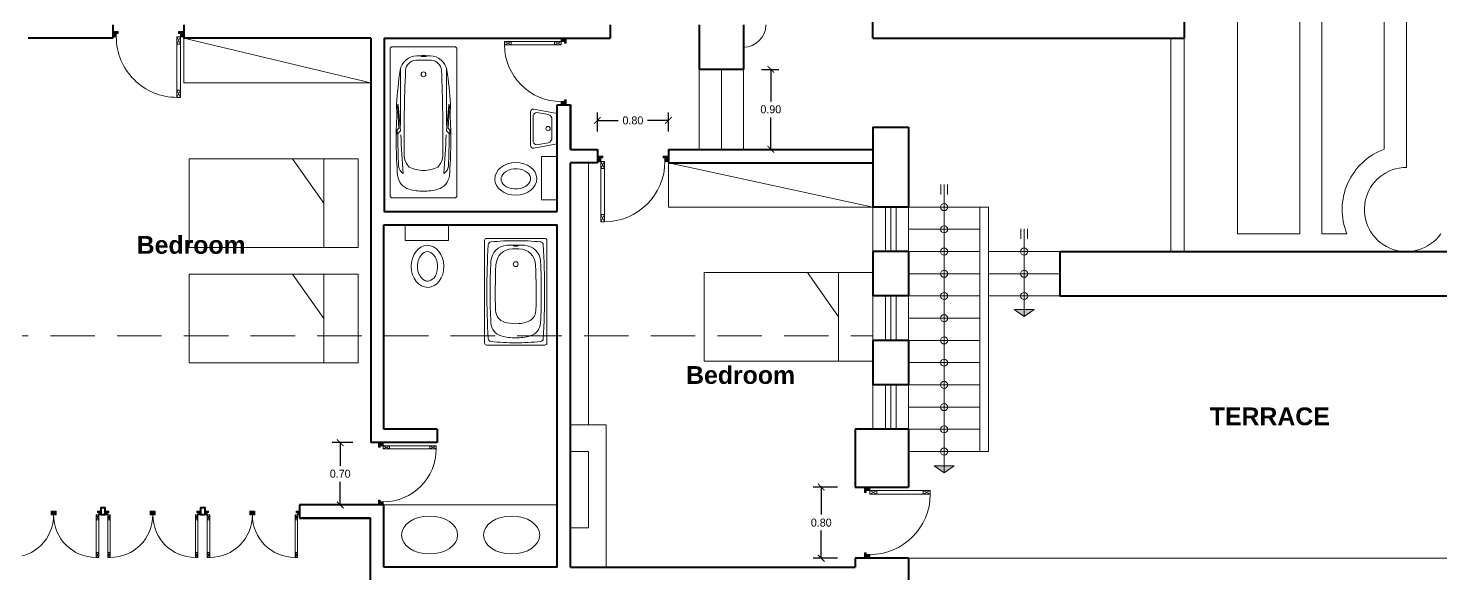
# Model space of a CAD drawing. Header units: metres. Extents: x 0 to 43.1, y 0 to 32.6.
# Drawn here: x 17.73 to 33.61, y 15.19 to 21.33 of the extents above; entities that cross this region are included whole.
import ezdxf

# ---------------------------------------------------------------- set-up
doc = ezdxf.new("R2010")
doc.units = ezdxf.units.M
doc.linetypes.add('DASHED', pattern=[0.75, 0.5, -0.25])
for name, color, linetype, lineweight in [('doorswindows', 41, 'Continuous', 20), ('equipment', 40, 'Continuous', 15), ('names', 7, 'Continuous', 60), ('nivel', 30, 'Continuous', 13), ('projection', 134, 'DASHED', 9), ('texture', 253, 'Continuous', 9), ('wall high', 5, 'Continuous', 40), ('wall low', 140, 'Continuous', 20)]:
    doc.layers.add(name, color=color, linetype=linetype, lineweight=lineweight)
doc.styles.add('AMBIENTE', font='ARIALBD.TTF', dxfattribs={"height": 0.2})
doc.dimstyles.new('Ceco.NET', dxfattribs={"dimscale": 0.5, "dimtxt": 0.18, "dimasz": 0.15, "dimexe": 0.18, "dimexo": 0.4, "dimgap": 0.09, "dimtad": 0, "dimtih": 1, "dimtoh": 1, "dimzin": 0, "dimdsep": 46, "dimtxsty": 'Standard', "dimblk": 'ARCHTICK', "dimcen": 0.09, "dimclrd": 256, "dimclre": 256, "dimadec": 0, "dimazin": 0, "dimtfac": 1, "dimtofl": 0, "dimtmove": 0, "dimatfit": 3, "dimfxl": 1, "dimtolj": 1, "dimtzin": 0, "dimarcsym": 0})

# ---------------------------------------------------------------- blocks, each defined once
blk = doc.blocks.new('PUERTA')
at = {"layer": 'texture', "ltscale": 0.3}
h = blk.add_hatch(dxfattribs=at)
h.set_pattern_fill('ANSI31', color=256, scale=0.1, style=0)
h.set_pattern_definition([(315, (-170.025657, 504.958743), (-0.00883883476, -0.00883883476), [])])
h.paths.add_polyline_path([(0, 0), (0.05, 0), (0.075, 0), (0.075, 0.025), (0.05, 0.025), (0.05, 0.075), (0, 0.075)])
h.paths.add_polyline_path([(0.925, 0), (1, 0), (1, 0.075), (0.95, 0.075), (0.95, 0.025), (0.925, 0.025)])
for p, q in [((0.05, 0.075), (0.05, 0.925)), ((0.1, 0.925), (0.05, 0.925)), ((0.1, 0.825), (0.05, 0.825)), ((0.1, 0.075), (0.1, 0.925)), ((0, 0.075), (0.05, 0.075)), ((0, 0), (0.05, 0)), ((0.1, 0.175), (0.05, 0.175)), ((0.1, 0.075), (0.05, 0.075)), ((1, 0.075), (0.95, 0.075))]:
    blk.add_line(p, q)
at = {"ltscale": 0.3}
for p, q in [((0, 0.075), (0, 0)), ((0.05, 0.025), (0.05, 0.125)), ((0.075, 0.025), (0.05, 0.025)), ((0.075, 0), (0.05, 0)), ((0.075, 0.025), (0.075, 0)), ((0.95, 0.025), (0.925, 0.025)), ((0.925, 0.025), (0.925, 0)), ((0.95, 0.075), (0.95, 0.025)), ((1, 0.075), (1, 0)), ((0.925, 0), (1, 0))]:
    blk.add_line(p, q, dxfattribs=at)
at = {"layer": 'texture', "ltscale": 0.3}
for p, q in [((0.1, 0.825), (0.05, 0.925)), ((0.05, 0.825), (0.1, 0.925)), ((0.05, 0.075), (0.1, 0.175)), ((0.1, 0.075), (0.05, 0.175))]:
    blk.add_line(p, q, dxfattribs=at)
at = {"layer": 'texture'}
blk.add_arc((0.1, 0.075), 0.85, 0, 90, dxfattribs=at)
blk = doc.blocks.new('LAVATORIO')
for p, q in [((-0.17, 0), (-0.219, -0.265)), ((-0.17, 0), (0.17, 0)), ((0.17, 0), (0.219, -0.265)), ((-0.159, -0.103), (-0.182, -0.231)), ((-0.107, -0.06), (0.107, -0.06)), ((0.159, -0.103), (0.182, -0.231)), ((0.189, -0.3), (-0.189, -0.3)), ((0.15, -0.27), (-0.15, -0.27))]:
    blk.add_line(p, q)
blk.add_circle((0, -0.104), 0.0244)
for centre, radius, start, end in [((-0.105, -0.115), 0.0551, 87.8847, 167.6385), ((0.105, -0.115), 0.0551, 12.3615, 92.1153), ((-0.189, -0.27), 0.03, 169.6866, 270), ((-0.138, -0.228), 0.0438, 184.0339, 254.7725), ((0.138, -0.228), 0.0438, 285.2275, 355.9661), ((0.189, -0.27), 0.03, 270, 10.3134)]:
    blk.add_arc(centre, radius, start, end)
blk = doc.blocks.new('INNODORO')
blk.add_lwpolyline([(-0.245, 0), (0.245, 0), (0.245, -0.177), (-0.245, -0.177)], close=True)
blk.add_ellipse((0.008, -0.467), major_axis=(0.003, -0.236), ratio=0.779376)
blk.add_open_spline([(0.011, -0.632), (0.034, -0.632), (0.059, -0.621), (0.103, -0.568), (0.119, -0.526), (0.124, -0.437), (0.113, -0.391), (0.073, -0.326), (0.047, -0.308), (-0.001, -0.297), (-0.024, -0.303), (-0.071, -0.341), (-0.092, -0.377), (-0.11, -0.462), (-0.105, -0.511), (-0.074, -0.587), (-0.048, -0.613), (-0.012, -0.63), (-0.001, -0.633), (0.011, -0.632)], degree=3, knots=[0, 0, 0, 0, 0.740173, 0.740173, 1.480346, 1.480346, 2.220519, 2.220519, 2.960693, 2.960693, 3.700866, 3.700866, 4.441039, 4.441039, 5.181212, 5.181212, 5.921385, 5.921385, 6.283185, 6.283185, 6.283185, 6.283185])
blk = doc.blocks.new('CAMA')
at = {"ltscale": 0.3}
for p, q in [((-1.9, 0.5), (0, 0.5)), ((-1.9, -0.5), (-1.9, 0.5)), ((-0.388, 0), (-0.738, 0.5)), ((-0.388, 0.5), (-0.388, -0.5)), ((0, 0.5), (0, -0.5)), ((0, -0.5), (-1.9, -0.5))]:
    blk.add_line(p, q, dxfattribs=at)
blk = doc.blocks.new('BC-P1')
for p, q in [((-0.352, 0), (0.352, 0)), ((-0.375, -1.677), (-0.375, -0.023)), ((0.375, -0.023), (0.375, -1.677)), ((-0.26, -0.25), (-0.26, -0.75)), ((0.26, -0.25), (0.26, -0.75)), ((-0.299, -0.746), (-0.304, -0.662)), ((-0.295, -0.715), (-0.289, -0.645)), ((-0.295, -0.715), (-0.29, -0.721)), ((-0.289, -0.645), (-0.288, -0.646)), ((-0.289, -0.722), (-0.278, -0.916)), ((-0.26, -0.947), (-0.285, -0.658)), ((0.26, -0.947), (0.285, -0.658)), ((0.289, -0.722), (0.278, -0.916)), ((0.289, -0.645), (0.288, -0.646)), ((0.295, -0.715), (0.289, -0.645)), ((0.295, -0.715), (0.29, -0.721)), ((0.299, -0.746), (0.304, -0.662)), ((-0.295, -0.935), (-0.28, -0.92)), ((-0.295, -0.985), (-0.295, -0.935)), ((-0.295, -0.985), (-0.261, -0.951)), ((0.295, -0.985), (0.261, -0.951)), ((0.295, -0.935), (0.28, -0.92)), ((0.295, -0.985), (0.295, -0.935)), ((0.352, -1.7), (-0.352, -1.7)), ((0.352, -1.7), (-0.352, -1.7))]:
    blk.add_line(p, q)
blk.add_lwpolyline([(-0.026, -0.108, 0.338364), (-0.025, -0.109, 0.038384), (-0.018, -0.11, 0.0164), (-0.01, -0.111, 0.011665), (0.002, -0.111, 0.011665), (0.013, -0.111, 0.0164), (0.021, -0.11, 0.038384), (0.029, -0.109, 0.338364), (0.029, -0.108, 0.338364), (0.029, -0.107, 0.038384), (0.021, -0.106, 0.0164), (0.013, -0.105, 0.011665), (0.002, -0.105, 0.011665), (-0.01, -0.105, 0.0164), (-0.018, -0.106, 0.038384), (-0.025, -0.107, 0.338364)], format="xyb", close=True)
blk.add_circle((0, -0.31), 0.0275)
for centre, radius, start, end in [((-0.352, -0.023), 0.023, 90, 180), ((-0.067, -0.301), 0.2, 92.1239, 168.9839), ((-0.082, -0.272), 0.12, 92.5539, 176.467), ((0, -2.1), 1.95, 90, 92.5539), ((0, -2.1), 2, 90, 92.1239), ((0, -2.1), 2, 87.8761, 90), ((0, -2.1), 1.95, 87.4461, 90), ((0.067, -0.301), 0.2, 11.0161, 87.8761), ((0.082, -0.272), 0.12, 3.533, 87.4461), ((0.352, -0.023), 0.023, 0, 90), ((5.114, -1.035), 5.432, 171.8302, 175.8955), ((12.747, -0.899), 12.964, 177.194, 179.3412), ((-12.747, -0.899), 12.964, 0.6588, 2.806), ((-5.114, -1.035), 5.432, 4.1045, 8.1698), ((5.133, -1.045), 5.44, 176.975, 184.2237), ((-0.205, -0.656), 0.1, 174.4587, 183.7832), ((-0.389, -0.752), 0.09, 356.4609, 3.7832), ((-0.291, -0.722), 0.002, 5, 45.7989), ((-0.289, -0.648), 0.002, 12.2804, 69.2529), ((-0.384, -0.669), 0.1, 4.1251, 12.2804), ((4.742, -0.754), 5.002, 179.9558, 181.4637), ((10.545, -1.008), 10.764, 178.6259, 181.1066), ((-10.545, -1.008), 10.764, 358.8934, 1.3741), ((-4.742, -0.754), 5.002, 358.5363, 0.0442), ((0.384, -0.669), 0.1, 167.7196, 175.8749), ((0.289, -0.648), 0.002, 110.7471, 167.7196), ((0.291, -0.722), 0.002, 134.2011, 175), ((-5.133, -1.045), 5.44, 355.7763, 3.025), ((0.389, -0.752), 0.09, 176.2168, 183.5391), ((0.205, -0.656), 0.1, 356.2168, 5.5413), ((-0.284, -0.916), 0.006, 315, 3.2505), ((-0.266, -0.947), 0.006, 315, 5), ((0.266, -0.947), 0.006, 175, 225), ((0.284, -0.916), 0.006, 176.7495, 225), ((8.499, -0.941), 8.788, 180.2506, 182.634), ((8.149, -0.683), 8.409, 182.1075, 185.0789), ((-8.149, -0.683), 8.409, 354.9211, 357.8925), ((-8.499, -0.941), 8.788, 357.366, 359.7494), ((-0.02, -1.216), 0.197, 179.9258, 224.322), ((0.02, -1.216), 0.197, 315.678, 0.0742), ((-0.18, -1.339), 0.1, 182.9172, 241.9463), ((0, -1.025), 0.366, 243.8791, 270), ((0, -1.025), 0.366, 270, 296.1209), ((0.18, -1.339), 0.1, 298.0537, 357.0828), ((-0.112, -1.43), 0.18, 184.9418, 254.479), ((0.112, -1.43), 0.18, 285.521, 355.0582), ((-0.352, -1.677), 0.023, 180, 270), ((0, -1.025), 0.6, 254.479, 270), ((0, -1.025), 0.6, 270, 285.521), ((0.352, -1.677), 0.023, 270, 0)]:
    blk.add_arc(centre, radius, start, end)
blk = doc.blocks.new('BC-C5')
for p, q in [((0.327, 0), (-0.327, 0)), ((-0.35, -1.177), (-0.35, -0.023)), ((0.35, -0.023), (0.35, -1.177)), ((0.327, -1.2), (-0.327, -1.2))]:
    blk.add_line(p, q)
blk.add_lwpolyline([(-0.028, -0.083, 0.338364), (-0.027, -0.084, 0.038384), (-0.019, -0.085, 0.0164), (-0.011, -0.086, 0.011665), (0, -0.086, 0.011665), (0.011, -0.086, 0.0164), (0.019, -0.085, 0.038384), (0.027, -0.084, 0.338364), (0.027, -0.083, 0.338364), (0.027, -0.082, 0.038384), (0.019, -0.081, 0.0164), (0.011, -0.08, 0.011665), (0, -0.08, 0.011665), (-0.011, -0.08, 0.0164), (-0.019, -0.081, 0.038384), (-0.027, -0.082, 0.338364)], format="xyb", close=True)
blk.add_circle((0, -0.29), 0.0275)
for centre, radius, start, end in [((-0.327, -0.023), 0.023, 90, 180), ((0.327, -0.023), 0.023, 0, 90), ((9.426, -0.6), 9.75, 176.8949, 180), ((-0.275, -0.074), 0.035, 95.3166, 176.8949), ((-0.089, -0.267), 0.19, 92.83, 177.1989), ((0, -3.026), 3, 90, 95.3166), ((-0.033, -0.307), 0.19, 91.0745, 177.5155), ((0, -2.075), 2, 90, 92.83), ((0, -2.075), 1.958, 90, 91.0745), ((0, -3.026), 3, 84.6834, 90), ((0, -2.075), 2, 87.17, 90), ((0, -2.075), 1.958, 88.9255, 90), ((0.033, -0.307), 0.19, 2.4845, 88.9255), ((0.089, -0.267), 0.19, 2.8011, 87.17), ((0.275, -0.074), 0.035, 3.1051, 84.6834), ((-9.426, -0.6), 9.75, 0, 3.1051), ((6.712, -0.6), 7, 177.1989, 182.8797), ((6.712, -0.6), 6.942, 177.5155, 181.7465), ((-6.712, -0.6), 6.942, 358.2535, 2.4845), ((-6.712, -0.6), 7, 357.1203, 2.8011), ((9.426, -0.6), 9.75, 180, 183.1051), ((-9.426, -0.6), 9.75, 356.8949, 0), ((-0.119, -0.944), 0.16, 182.8797, 254.3273), ((-0.086, -0.807), 0.14, 181.7465, 253.2737), ((0, -0.52), 0.44, 253.2737, 270), ((0, -0.52), 0.44, 270, 285.6727), ((0.086, -0.807), 0.14, 283.4326, 358.2535), ((0.119, -0.944), 0.16, 285.6727, 357.1203), ((0, -0.52), 0.6, 254.3273, 270), ((0, -0.52), 0.6, 270, 285.6727), ((-0.327, -1.177), 0.023, 180, 270), ((-0.275, -1.126), 0.035, 183.1051, 264.6834), ((0, 1.826), 3, 264.6834, 270), ((0, 1.826), 3, 270, 275.3166), ((0.275, -1.126), 0.035, 275.3166, 356.8949), ((0.327, -1.177), 0.023, 270, 0)]:
    blk.add_arc(centre, radius, start, end)
blk = doc.blocks.new('start')
at = {"ltscale": 0.3}
for p, q in [((-0.038, -0.001), (-0.038, 0.111)), ((0.038, -0.001), (0.038, 0.111))]:
    blk.add_line(p, q, dxfattribs=at)
blk = doc.blocks.new('arrow')
at = {"ltscale": 0.3}
blk.add_hatch(color=256, dxfattribs=at).paths.add_polyline_path([(-0.078, -0.113), (0, 0), (-0.078, 0.113)])
for p, q in [((0, 0), (-0.078, 0.113)), ((-0.078, 0.113), (-0.078, -0.113)), ((0, 0), (-0.078, -0.113))]:
    blk.add_line(p, q, dxfattribs=at)
blk = doc.blocks.new('_ArchTick')
at = {"color": 0, "const_width": 0.15}
blk.add_lwpolyline([(-0.5, -0.5), (0.5, 0.5)], dxfattribs=at)
blk = doc.blocks.new('*D26')
at = {"layer": 'Defpoints', "color": 0}
for p in [(27.029, 16.163), (26.647, 15.363), (27.029, 15.363)]:
    blk.add_point(p, dxfattribs=at)
at = {"layer": 'texture', "lineweight": -2}
for p, q in [((26.829, 16.163), (26.557, 16.163)), ((26.647, 16.163), (26.647, 15.853)), ((26.647, 15.363), (26.647, 15.673)), ((26.829, 15.363), (26.557, 15.363))]:
    blk.add_line(p, q, dxfattribs=at)
at = {"layer": 'texture', "lineweight": -2, "xscale": 0.075, "yscale": 0.075, "zscale": 0.075}
for p, rotation in [((26.647, 16.163), 90), ((26.647, 15.363), 270)]:
    blk.add_blockref('_ArchTick', p, dxfattribs=dict(at, rotation=rotation))
at = {"layer": 'texture', "color": 0, "insert": (26.647, 15.763), "char_height": 0.09, "attachment_point": 5}
blk.add_mtext('\\A1;0.80', dxfattribs=at)
blk = doc.blocks.new('*D27')
at = {"layer": 'Defpoints', "color": 0}
for p in [(24.129, 20.288), (24.129, 19.963), (24.929, 19.963)]:
    blk.add_point(p, dxfattribs=at)
at = {"layer": 'texture', "lineweight": -2}
for p, q in [((24.129, 20.163), (24.129, 20.378)), ((24.929, 20.163), (24.929, 20.378)), ((24.129, 20.288), (24.364, 20.288)), ((24.929, 20.288), (24.694, 20.288))]:
    blk.add_line(p, q, dxfattribs=at)
at = {"layer": 'texture', "lineweight": -2, "xscale": 0.075, "yscale": 0.075, "zscale": 0.075}
for p, rotation in [((24.129, 20.288), 179.9999999999959), ((24.929, 20.288), 359.9999999999959)]:
    blk.add_blockref('_ArchTick', p, dxfattribs=dict(at, rotation=rotation))
at = {"layer": 'texture', "color": 0, "insert": (24.529, 20.288), "char_height": 0.09, "attachment_point": 5}
blk.add_mtext('\\A1;0.80', dxfattribs=at)
blk = doc.blocks.new('*D28')
at = {"layer": 'Defpoints', "color": 0}
for p in [(25.774, 20.863), (25.774, 19.963), (26.08, 19.963)]:
    blk.add_point(p, dxfattribs=at)
at = {"layer": 'texture', "lineweight": -2}
for p, q in [((25.974, 20.863), (26.17, 20.863)), ((26.08, 20.863), (26.08, 20.503)), ((26.08, 19.963), (26.08, 20.323)), ((25.974, 19.963), (26.17, 19.963))]:
    blk.add_line(p, q, dxfattribs=at)
at = {"layer": 'texture', "lineweight": -2, "xscale": 0.075, "yscale": 0.075, "zscale": 0.075}
for p, rotation in [((26.08, 20.863), 90), ((26.08, 19.963), 270)]:
    blk.add_blockref('_ArchTick', p, dxfattribs=dict(at, rotation=rotation))
at = {"layer": 'texture', "color": 0, "insert": (26.08, 20.413), "char_height": 0.09, "attachment_point": 5}
blk.add_mtext('\\A1;0.90', dxfattribs=at)
blk = doc.blocks.new('*D32')
at = {"layer": 'Defpoints', "color": 0}
for p in [(21.58, 16.663), (21.237, 15.963), (21.58, 15.963)]:
    blk.add_point(p, dxfattribs=at)
at = {"layer": 'texture', "lineweight": -2}
for p, q in [((21.38, 16.663), (21.147, 16.663)), ((21.237, 16.663), (21.237, 16.403)), ((21.237, 15.963), (21.237, 16.223)), ((21.38, 15.963), (21.147, 15.963))]:
    blk.add_line(p, q, dxfattribs=at)
at = {"layer": 'texture', "lineweight": -2, "xscale": 0.075, "yscale": 0.075, "zscale": 0.075}
for p, rotation in [((21.237, 16.663), 90), ((21.237, 15.963), 270)]:
    blk.add_blockref('_ArchTick', p, dxfattribs=dict(at, rotation=rotation))
at = {"layer": 'texture', "color": 0, "insert": (21.237, 16.313), "char_height": 0.09, "attachment_point": 5}
blk.add_mtext('\\A1;0.70', dxfattribs=at)

msp = doc.modelspace()

# ---------------------------------------------------------------- linework, layer by layer
at = {"layer": 'doorswindows', "ltscale": 0.3}
for p, q in [((27.369, 19.313), (27.369, 18.813)), ((27.429, 19.313), (27.429, 18.813)), ((27.489, 19.313), (27.489, 18.813)), ((27.369, 18.313), (27.369, 17.813)), ((27.429, 18.313), (27.429, 17.813)), ((27.489, 18.313), (27.489, 17.813)), ((27.369, 17.313), (27.369, 16.813)), ((27.429, 17.313), (27.429, 16.813)), ((27.489, 17.313), (27.489, 16.813))]:
    msp.add_line(p, q, dxfattribs=at)
at = {"layer": 'equipment'}
for p, q in [((31.329, 19.013), (31.329, 26.969)), ((32.029, 19.013), (32.029, 26.729)), ((32.279, 19.013), (32.279, 26.674)), ((32.979, 19.964), (32.979, 26.526)), ((33.229, 19.759), (33.229, 26.504)), ((19.479, 21.213), (19.479, 20.713)), ((21.58, 20.713), (19.479, 20.713)), ((24.029, 16.863), (24.029, 19.813)), ((24.929, 19.313), (24.929, 19.813)), ((24.929, 19.313), (27.229, 19.313)), ((31.329, 19.013), (32.029, 19.013)), ((32.279, 19.013), (32.559, 19.013)), ((24.229, 16.863), (23.829, 16.863)), ((24.229, 15.263), (24.229, 16.863)), ((24.029, 16.563), (23.829, 16.563)), ((24.029, 15.705), (24.029, 16.563)), ((21.729, 15.963), (23.679, 15.963)), ((23.829, 15.705), (24.029, 15.705))]:
    msp.add_line(p, q, dxfattribs=at)
at = {"layer": 'equipment', "ltscale": 0.3}
for radius, start, end in [(0.723, 110.2345, 202.1755), (0.473, 90, 324.7593)]:
    msp.add_arc((33.229, 19.286), radius, start, end, dxfattribs=at)
msp.add_ellipse((22.242, 15.624), major_axis=(-0.316, 0), ratio=0.674169, dxfattribs=at)
at = {"layer": 'equipment', "ltscale": 0.3, "extrusion": (0, 0, -1)}
msp.add_ellipse((23.165, 15.624), major_axis=(0.316, 0), ratio=0.674169, dxfattribs=at)
at = {"layer": 'nivel'}
for p, q in [((25.274, 20.863), (25.274, 19.963)), ((25.524, 20.863), (25.524, 19.963)), ((25.774, 20.863), (25.774, 19.963)), ((27.629, 19.313), (28.429, 19.313)), ((27.629, 19.063), (28.429, 19.063)), ((27.629, 18.813), (28.429, 18.813)), ((27.629, 18.563), (28.429, 18.563)), ((28.529, 18.563), (29.329, 18.563)), ((27.629, 18.313), (28.429, 18.313)), ((27.629, 18.063), (28.429, 18.063)), ((27.629, 17.813), (28.429, 17.813)), ((27.629, 17.563), (28.429, 17.563)), ((27.629, 17.313), (28.429, 17.313)), ((27.629, 17.063), (28.429, 17.063)), ((27.629, 16.813), (28.429, 16.813)), ((27.629, 16.563), (28.429, 16.563))]:
    msp.add_line(p, q, dxfattribs=at)
at = {"layer": 'nivel', "ltscale": 0.3}
for p, q in [((29.329, 18.813), (28.529, 18.813)), ((29.329, 18.313), (28.529, 18.313))]:
    msp.add_line(p, q, dxfattribs=at)
at = {"layer": 'nivel'}
msp.add_arc((25.774, 21.363), 0.25, 270, 0, dxfattribs=at)
at = {"layer": 'projection'}
msp.add_line((14.229, 17.863), (27.229, 17.863), dxfattribs=at)
at = {"layer": 'texture', "ltscale": 0.3}
for p, q in [((19.479, 21.213), (21.58, 20.713)), ((24.929, 19.813), (27.229, 19.313)), ((28.029, 19.567), (28.029, 16.323)), ((28.929, 19.068), (28.929, 18.082))]:
    msp.add_line(p, q, dxfattribs=at)
for centre in [(28.029, 19.313), (28.029, 19.063), (28.029, 18.813), (28.929, 18.813), (28.029, 18.563), (28.929, 18.563), (28.029, 18.313), (28.929, 18.313), (28.029, 18.063), (28.029, 17.813), (28.029, 17.563), (28.029, 17.313), (28.029, 17.063), (28.029, 16.813), (28.029, 16.563)]:
    msp.add_circle(centre, 0.04, dxfattribs=at)
at = {"layer": 'wall high'}
for p, q in [((27.229, 21.213), (27.229, 22.313)), ((18.679, 21.363), (18.679, 21.213)), ((19.479, 21.363), (19.479, 21.213)), ((24.274, 21.363), (24.274, 21.213)), ((18.679, 21.213), (17.729, 21.213)), ((21.58, 21.213), (19.479, 21.213)), ((21.58, 21.213), (21.58, 16.663)), ((21.73, 21.213), (24.274, 21.213)), ((21.73, 21.213), (21.73, 19.263)), ((27.229, 21.213), (30.729, 21.213)), ((25.774, 20.863), (25.274, 20.863)), ((23.679, 20.463), (23.829, 20.463)), ((23.679, 19.263), (23.679, 20.463)), ((23.829, 20.463), (23.829, 20.463)), ((23.829, 20.463), (23.829, 19.963)), ((23.829, 19.963), (23.829, 20.463)), ((27.229, 20.213), (27.229, 19.313)), ((27.229, 20.213), (27.629, 20.213)), ((27.629, 20.213), (27.629, 19.313)), ((23.829, 19.963), (24.129, 19.963)), ((24.129, 19.963), (24.129, 19.813)), ((24.929, 19.963), (24.929, 19.813)), ((24.929, 19.963), (27.229, 19.963)), ((23.829, 15.263), (23.829, 19.813)), ((24.129, 19.813), (23.829, 19.813)), ((24.929, 19.813), (27.229, 19.813)), ((21.729, 19.263), (23.679, 19.263)), ((21.729, 16.813), (21.729, 19.113)), ((21.729, 19.113), (23.679, 19.113)), ((23.679, 15.263), (23.679, 19.113)), ((27.229, 18.813), (27.229, 18.313)), ((27.629, 18.813), (27.629, 18.313)), ((29.329, 18.813), (30.579, 18.813)), ((29.329, 18.813), (29.329, 18.313)), ((30.579, 18.813), (35.629, 18.813)), ((29.329, 18.313), (34.629, 18.313)), ((27.229, 17.813), (27.229, 17.313)), ((27.629, 17.813), (27.629, 17.313)), ((22.329, 16.813), (21.729, 16.813)), ((27.029, 16.813), (27.029, 16.163)), ((27.629, 16.813), (27.629, 16.163)), ((22.329, 16.663), (21.58, 16.663)), ((27.029, 16.163), (27.629, 16.163)), ((21.729, 15.963), (20.779, 15.963)), ((20.779, 15.963), (20.779, 15.813)), ((21.729, 15.263), (21.729, 15.963)), ((21.579, 15.813), (20.779, 15.813)), ((20.779, 15.813), (21.579, 15.813)), ((21.579, 15.113), (21.579, 15.813)), ((23.679, 15.263), (21.729, 15.263)), ((23.829, 15.263), (27.029, 15.263)), ((27.029, 15.363), (27.029, 15.263))]:
    msp.add_line(p, q, dxfattribs=at)
at = {"layer": 'wall high', "ltscale": 0.3}
for p, q in [((30.729, 21.713), (30.729, 21.213)), ((25.274, 21.363), (25.274, 20.863)), ((25.774, 21.363), (25.774, 20.863)), ((27.629, 19.313), (27.229, 19.313)), ((27.629, 18.813), (27.229, 18.813)), ((27.629, 18.313), (27.229, 18.313)), ((27.629, 17.813), (27.229, 17.813)), ((27.629, 17.313), (27.229, 17.313)), ((22.329, 16.813), (22.329, 16.663)), ((27.629, 16.813), (27.029, 16.813)), ((27.629, 15.363), (27.029, 15.363)), ((27.629, 15.363), (27.629, 15.113))]:
    msp.add_line(p, q, dxfattribs=at)
for points in [[(18.545, 15.854), (18.595, 15.854), (18.595, 15.93), (18.545, 15.93)], [(19.667, 15.854), (19.718, 15.854), (19.718, 15.93), (19.667, 15.93)]]:
    msp.add_lwpolyline(points, close=True, dxfattribs=at)
at = {"layer": 'wall low'}
for p, q in [((30.579, 21.213), (30.579, 18.813)), ((30.729, 21.213), (30.729, 18.813)), ((28.429, 19.313), (28.429, 16.563)), ((28.429, 19.313), (28.529, 19.313)), ((28.529, 19.313), (28.529, 16.563)), ((28.529, 16.563), (28.429, 16.563)), ((27.629, 15.363), (34.879, 15.363))]:
    msp.add_line(p, q, dxfattribs=at)
at = {"layer": 'wall low', "ltscale": 0.3}
for p, q in [((27.229, 19.313), (27.229, 18.813)), ((27.629, 19.313), (27.629, 18.813)), ((27.229, 18.313), (27.229, 17.813)), ((27.629, 18.313), (27.629, 17.813)), ((27.229, 17.313), (27.229, 16.813)), ((27.629, 17.313), (27.629, 16.813))]:
    msp.add_line(p, q, dxfattribs=at)

# ---------------------------------------------------------------- block references
at = {"layer": 'doorswindows', "ltscale": 0.3}
for p, xscale, yscale, zscale, rotation in [((19.479, 21.288), 0.8000000000000113, 0.8000000000000113, 0.8, 180.0000000000162), ((23.779, 21.213), -0.7504391462417744, 0.7504391462417744, 0.7504391462417682, 90), ((24.129, 19.888), -0.8000000000000113, 0.8000000000000113, 0.8, 179.9999999999918), ((21.669, 16.663), 0.6999999999999887, 0.6999999999999887, 0.7, 270), ((27.133, 16.163), 0.8000000000000113, 0.8000000000000113, 0.8, 270), ((17.479, 15.892), -0.5635177270056034, 0.5635177270056034, 0.5635177270056034, 180), ((18.549, 15.892), 0.5635177270056034, 0.5635177270056034, 0.5635177270056034, 180), ((18.594, 15.892), -0.5635177270056034, 0.5635177270056034, 0.5635177270056034, 180), ((19.665, 15.892), 0.5635177270056034, 0.5635177270056034, 0.5635177270056034, 180), ((19.714, 15.892), -0.5635177270056034, 0.5635177270056034, 0.5635177270056034, 180), ((20.785, 15.892), 0.5635177270056034, 0.5635177270056034, 0.5635177270056034, 180)]:
    msp.add_blockref('PUERTA', p, dxfattribs=dict(at, xscale=xscale, yscale=yscale, zscale=zscale, rotation=rotation))
at = {"layer": 'equipment', "color": 1}
for name, p in [('BC-P1', (22.174, 21.117)), ('BC-C5', (23.211, 18.961))]:
    msp.add_blockref(name, p, dxfattribs=at)
at = {"layer": 'equipment', "ltscale": 0.3}
for name, p, rotation in [('LAVATORIO', (23.679, 20.196), 270.0000000000032), ('INNODORO', (23.679, 19.639), 270.0000000000065)]:
    msp.add_blockref(name, p, dxfattribs=dict(at, rotation=rotation))
at = {"layer": 'equipment'}
for p in [(21.44, 19.357), (21.44, 18.06), (27.229, 18.078)]:
    msp.add_blockref('CAMA', p, dxfattribs=at)
at = {"layer": 'equipment', "ltscale": 0.3}
msp.add_blockref('INNODORO', (22.211, 19.113), dxfattribs=at)
at = {"layer": 'texture', "ltscale": 0.3}
for name, p, rotation in [('start', (28.029, 19.567), 180), ('start', (28.929, 19.068), 180), ('arrow', (28.929, 18.082), 270), ('arrow', (28.029, 16.323), 270)]:
    msp.add_blockref(name, p, dxfattribs=dict(at, rotation=rotation))

# ---------------------------------------------------------------- texts
at = {"layer": 'names', "ltscale": 0.3, "char_height": 0.2, "width": 2.9472, "attachment_point": 2, "style": 'AMBIENTE'}
for s, insert in [('Bedroom', (19.561, 18.988)), ('Bedroom', (25.74, 17.524)), ('TERRACE', (31.692, 17.059))]:
    msp.add_mtext(s, dxfattribs=dict(at, insert=insert))

# ---------------------------------------------------------------- dimensions: what is measured, and where the dimension line sits
at = {"layer": 'texture', "ltscale": 0.3}
for p1, p2, distance, picture, middle in [((25.774, 20.863), (25.774, 19.963), 0.306, '*D28', (26.08, 20.413)), ((24.929, 19.963), (24.129, 19.963), -0.325, '*D27', (24.529, 20.288)), ((21.58, 16.663), (21.58, 15.963), -0.343, '*D32', (21.237, 16.313)), ((27.029, 16.163), (27.029, 15.363), -0.381, '*D26', (26.647, 15.763))]:
    dim = msp.add_aligned_dim(p1=p1, p2=p2, distance=distance, dimstyle='Ceco.NET', dxfattribs=at)
    dim.commit()
    dim.dimension.update_dxf_attribs({"geometry": picture, "text_midpoint": middle})

doc.saveas('drawing.dxf')
